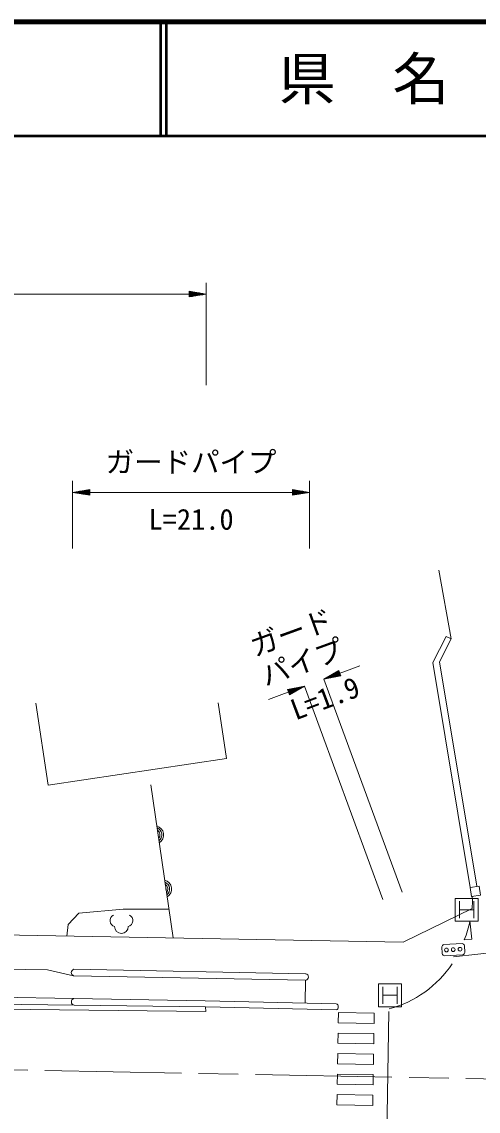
# Model space of a CAD drawing. Units: millimetres, scale not verified. Extents: x 40000 to 680000, y 20000 to 380000.
# Drawn here: x 285557 to 325658, y 284346 to 380000 of the extents above; entities that cross this region are included whole.
import ezdxf
from ezdxf.enums import TextEntityAlignment as Align

# ---------------------------------------------------------------- set-up
doc = ezdxf.new("R2010")
doc.units = ezdxf.units.MM
doc.header["$LTSCALE"] = 1000
doc.linetypes.add('CHAIN', pattern=[18.5, 12, -1.5, 3.5, -1.5])
for name, color, linetype, lineweight in [('M-BGD', 7, 'Continuous', 13), ('M-BMK', 2, 'CHAIN', 13), ('M-STR-HTXT', 7, 'Continuous', 13), ('M-STR-STRC', 7, 'Continuous', 13), ('M-STR-STRD', 7, 'Continuous', 13), ('M-TTL', 2, 'Continuous', 140), ('M-TTL-LINE', 7, 'Continuous', 50)]:
    doc.layers.add(name, color=color, linetype=linetype, lineweight=lineweight)
doc.layers.add('M-TTL-TXT', color=7, linetype='Continuous')
doc.styles.add('ＭＳ ゴシック', font='')
doc.styles.get('ＭＳ ゴシック').set_extended_font_data('MS Gothic')

msp = doc.modelspace()

# ---------------------------------------------------------------- linework, layer by layer
at = {"layer": 'M-BGD'}
for p, q in [((323280, 325811), (322198, 331837)), ((322258, 323791), (323280, 325811)), ((322833, 326037), (323280, 325811)), ((325534, 304093), (322258, 323791)), ((302816, 320194), (303546, 315322)), ((298848, 299558), (296889, 312994)), ((324918, 301053), (325085, 299461)), ((324430, 299392), (325085, 299461)), ((323498, 297908), (332470, 298852)), ((290127, 296811), (310497, 296415)), ((290116, 296234), (310485, 295838)), ((310497, 295838), (310459, 293838)), ((290138, 294238), (278324, 294446)), ((301709, 293520), (301726, 293095)), ((313378, 293009), (313363, 292109)), ((313378, 293009), (316517, 292959)), ((316517, 292959), (316503, 292059)), ((317813, 293094), (317621, 280967)), ((313363, 292109), (316503, 292059)), ((313349, 291209), (313335, 290309)), ((313349, 291209), (316489, 291159)), ((316489, 291159), (316475, 290260)), ((313335, 290309), (316475, 290260)), ((313320, 289409), (313306, 288510)), ((313320, 289409), (316460, 289360)), ((316460, 289360), (316446, 288460)), ((313306, 288510), (316446, 288460)), ((313292, 287610), (313278, 286710)), ((313292, 287610), (316432, 287560)), ((316432, 287560), (316418, 286660)), ((313278, 286710), (316418, 286660)), ((313263, 285810), (313249, 284910)), ((313263, 285810), (316403, 285760)), ((316403, 285760), (316389, 284860)), ((313249, 284910), (316389, 284860))]:
    msp.add_line(p, q, dxfattribs=at)
for points in [[(324954, 303997), (321670, 323741), (322833, 326037)], [(303546, 315322), (287883, 312978), (286807, 320163)], [(325124, 302149), (325152, 302795), (325127, 303218)], [(163291, 300818), (221115, 300974), (319072, 299189), (325124, 302149)], [(289520, 299728), (289640, 300742), (290556, 301747), (294458, 302087), (298479, 302087)], [(278141, 296497), (280040, 296890), (287811, 296761), (290116, 296234)], [(290138, 294238), (301679, 294035), (313179, 293777)], [(261339, 293442), (278566, 293379), (301726, 293095)]]:
    msp.add_lwpolyline(points, dxfattribs=at)
msp.add_lwpolyline([(324954, 303997), (325059, 303209), (325849, 303314), (325744, 304102)], close=True, dxfattribs=at)
for centre, radius, start, end in [((297213, 308606), 812, 300.91238, 75.67265), ((297213, 308606), 650, 307.02817, 69.55686), ((297213, 308606), 488, 318.16086, 58.42417), ((297213, 308606), 325, 352.35015, 24.23488), ((297905, 303856), 812, 300.91238, 75.67265), ((297905, 303856), 650, 307.02817, 69.55686), ((297905, 303856), 488, 318.16086, 58.42417), ((297905, 303856), 325, 352.35015, 24.23488), ((293848, 301083), 536, 116.08703, 255.33416), ((294777, 301083), 536, 284.66584, 63.91297), ((294312, 300564), 600, 180, 0), ((317684, 302278), 7337, 336.83856, 350.38403), ((290214, 296521), 303, 106.59655, 251.17528), ((310443, 296127), 294, 280.42068, 77.35114), ((290201, 293955), 290, 102.72052, 264.62878), ((313086, 293512), 281, 288.44889, 70.67529)]:
    msp.add_arc(centre, radius, start, end, dxfattribs=at)
at = {"layer": 'M-BMK'}
msp.add_lwpolyline([(69959, 288545), (169061, 288845), (269087, 288248), (327674, 287172), (332910, 247015)], dxfattribs=at)
at = {"layer": 'M-STR-HTXT'}
for p, q in [((301759, 348090), (301759, 357090)), ((124582, 356090), (300259, 356090)), ((301759, 356090), (300259, 356340)), ((300259, 356340), (300259, 355840)), ((300559, 356290), (300259, 356290)), ((300259, 356240), (300859, 356240)), ((301159, 356190), (300259, 356190)), ((300259, 356140), (301459, 356140)), ((301759, 356090), (300259, 355840)), ((301759, 356090), (300259, 356090)), ((300259, 356040), (301459, 356040)), ((301159, 355990), (300259, 355990)), ((300259, 355940), (300859, 355940)), ((300559, 355890), (300259, 355890)), ((290026, 333756), (290026, 339681)), ((310836, 333756), (310836, 339681)), ((290026, 338681), (291526, 338931)), ((290026, 338681), (291526, 338431)), ((290026, 338681), (291526, 338681)), ((291526, 338731), (290326, 338731)), ((291526, 338631), (290326, 338631)), ((290626, 338781), (291526, 338781)), ((291526, 338831), (290926, 338831)), ((291226, 338881), (291526, 338881)), ((291526, 338431), (291526, 338931)), ((291526, 338681), (309336, 338681)), ((310836, 338681), (309336, 338931)), ((309336, 338931), (309336, 338431)), ((309636, 338881), (309336, 338881)), ((309336, 338831), (309936, 338831)), ((310236, 338781), (309336, 338781)), ((309336, 338731), (310536, 338731)), ((310836, 338681), (309336, 338431)), ((310836, 338681), (309336, 338681)), ((309336, 338631), (310536, 338631)), ((290626, 338581), (291526, 338581)), ((291526, 338531), (290926, 338531)), ((291226, 338481), (291526, 338481)), ((310236, 338581), (309336, 338581)), ((309336, 338531), (309936, 338531)), ((309636, 338481), (309336, 338481)), ((315266, 323450), (313859, 322932)), ((312101, 322286), (313423, 323038)), ((312101, 322286), (313509, 322804)), ((312101, 322286), (313595, 322569)), ((313492, 322851), (312365, 322436)), ((313526, 322757), (312400, 322343)), ((312630, 322587), (313474, 322897)), ((312699, 322399), (313543, 322710)), ((313457, 322944), (312894, 322737)), ((313561, 322663), (312997, 322456)), ((313158, 322888), (313440, 322991)), ((313296, 322512), (313578, 322616)), ((313595, 322569), (313423, 323038)), ((313509, 322804), (313859, 322932)), ((310396, 321659), (308902, 321376)), ((309201, 321433), (308919, 321329)), ((308936, 321282), (309499, 321489)), ((309798, 321546), (308954, 321235)), ((308971, 321188), (310097, 321602)), ((310396, 321659), (308988, 321141)), ((309005, 321094), (310132, 321508)), ((310396, 321659), (309074, 320907)), ((317278, 302943), (310396, 321659)), ((318983, 303570), (312101, 322286)), ((307231, 320495), (308638, 321013)), ((308638, 321013), (308988, 321141)), ((308902, 321376), (309074, 320907)), ((309867, 321358), (309023, 321047)), ((309040, 321000), (309603, 321208)), ((309339, 321057), (309057, 320954))]:
    msp.add_line(p, q, dxfattribs=at)
at = {"layer": 'M-STR-STRC'}
for p, q in [((323643, 301034), (323643, 303034)), ((323643, 303034), (325643, 303034)), ((324018, 302784), (324018, 301284)), ((325268, 302784), (325268, 301284)), ((325643, 303034), (325643, 301034)), ((324018, 302034), (325268, 302034)), ((325643, 301034), (323643, 301034)), ((322449, 298781), (322482, 298182)), ((322638, 298991), (324236, 299078)), ((324479, 298290), (324446, 298889)), ((324290, 298079), (322692, 297993)), ((316904, 293522), (316904, 295522)), ((316904, 295522), (318904, 295522)), ((317279, 295272), (317279, 293772)), ((318529, 295272), (318529, 293772)), ((318904, 295522), (318904, 293522)), ((317279, 294522), (318529, 294522)), ((318904, 293522), (316904, 293522))]:
    msp.add_line(p, q, dxfattribs=at)
for centre in [(322865, 298503), (323464, 298535), (324063, 298568)]:
    msp.add_circle(centre, 167, dxfattribs=at)
for centre, radius, start, end in [((322743, 298708), 302, 110.2261, 165.97489), ((324149, 298770), 320, 21.89707, 74.30391), ((322771, 298292), 310, 200.91993, 255.28106), ((324173, 298375), 318, 291.67072, 344.53026)]:
    msp.add_arc(centre, radius, start, end, dxfattribs=at)
at = {"layer": 'M-STR-STRD'}
msp.add_lwpolyline([(259155, 293854), (278587, 293814), (301709, 293520), (313175, 293245)], dxfattribs=at)
msp.add_arc((315325, 302697), 9694, 284.91327, 326.16208, dxfattribs=at)
at = {"layer": 'M-TTL'}
msp.add_line((680000, 380000), (40000, 380000), dxfattribs=at)
at = {"layer": 'M-TTL-LINE'}
for p, q in [((297750, 380000), (297750, 370000)), ((298250, 380000), (298250, 370000)), ((40000, 370000), (680000, 370000))]:
    msp.add_line(p, q, dxfattribs=at)

# ---------------------------------------------------------------- texts
at = {"layer": 'M-STR-HTXT', "style": 'ＭＳ ゴシック'}
for s, p in [('ガードパイプ', (300431, 339881)), ('L=21.0', (300431, 334853))]:
    msp.add_text(s, height=1833, dxfattribs=at).set_placement(p, align=Align.BOTTOM_CENTER)
for s, rotation, p in [('ガード', 19.992, (309734, 325008)), ('パイプ', 19.992, (310685, 322393)), ('L=1.9', 20.653, (312716, 319235))]:
    msp.add_text(s, height=1833, rotation=rotation, dxfattribs=at).set_placement(p, align=Align.BOTTOM_CENTER)
at = {"layer": 'M-TTL-TXT', "style": 'ＭＳ ゴシック'}
msp.add_text('県\u3000名', height=3666, dxfattribs=at).set_placement((315625, 375000), align=Align.MIDDLE_CENTER)

doc.saveas('drawing.dxf')
